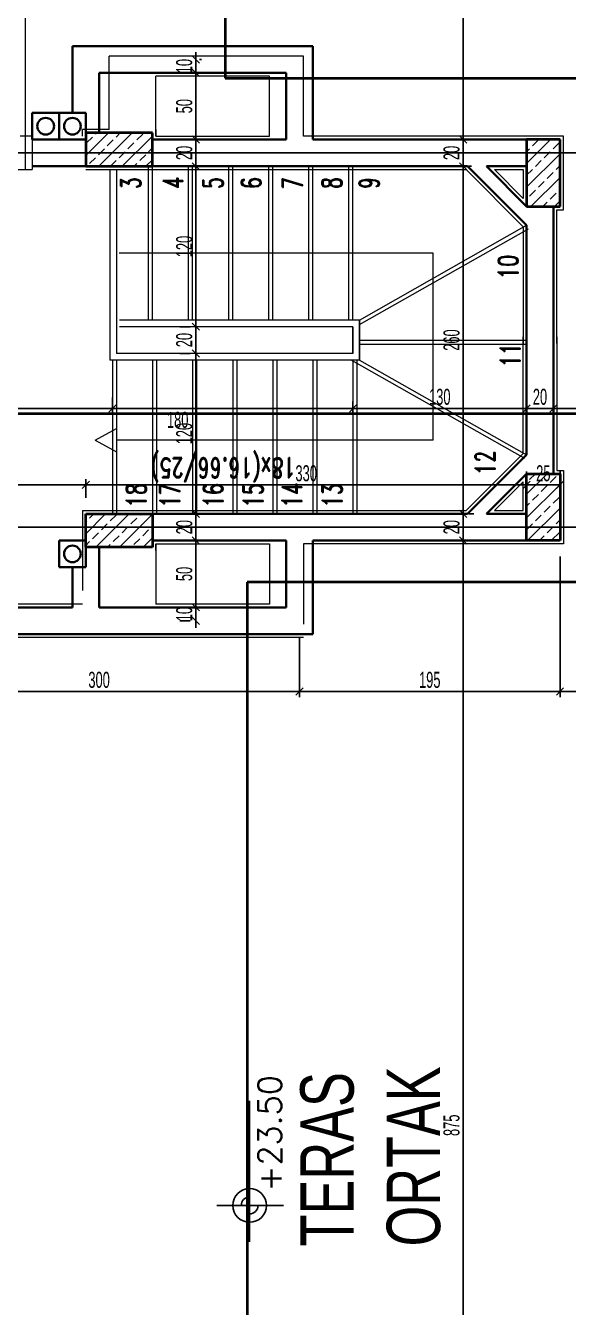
# Model space of a CAD drawing. Header units: inches. Extents: x -7543 to -822, y 102837 to 190349.
# Drawn here: x -831.0213 to -830.94, y 102836.8407 to 102837.0325 of the extents above; entities that cross this region are included whole.
import ezdxf
from ezdxf.enums import TextEntityAlignment as Align

# ---------------------------------------------------------------- set-up
doc = ezdxf.new("R2010")
doc.units = ezdxf.units.IN
doc.header["$MEASUREMENT"] = 0
for name, pattern in [('ACAD_ISO07W100', [3, 0, -3]), ('DASHDOTX2', [2, 1, -0.5, 0, -0.5]), ('DASHED', [19.049999999999997, 12.7, -6.35])]:
    doc.linetypes.add(name, pattern=pattern)
doc.layers.get('0').update_dxf_attribs({"lineweight": 25})
for name, color, linetype, lineweight in [('AKS', 1, 'Continuous', 25), ('ICOL', 55, 'Continuous', 25), ('KESİT', 7, 'Continuous', 40), ('KOLON', 2, 'Continuous', 40), ('SIVA', 150, 'Continuous', 15), ('TARAMA', 8, 'Continuous', 25), ('YAZI', 7, 'Continuous', 25)]:
    doc.layers.add(name, color=color, linetype=linetype, lineweight=lineweight)
for name, color, linetype, lineweight, true_color in [('DUVAR', 7, 'Continuous', 35, 0xfc4642), ('KAPI', 7, 'Continuous', 18, 0xffb360), ('MERDİVEN', 7, 'Continuous', 20, 0x16c244)]:
    doc.layers.add(name, color=color, linetype=linetype, lineweight=lineweight, true_color=true_color)
doc.styles.add('arıal', font='arial.ttf', dxfattribs={"width": 0.7})
doc.styles.add('OLCU', font='tromand.shx', dxfattribs={"width": 0.6, "height": 12})
doc.styles.add('st1', font='romandtw.shx', dxfattribs={"width": 0.7, "height": 40})
doc.styles.add('ÖLÇÜ', font='simplex.shx')

# ---------------------------------------------------------------- blocks, each defined once
blk = doc.blocks.new('_Oblique')
at = {"color": 0, "linetype": 'ByBlock', "lineweight": -2}
blk.add_line((-0.5, -0.5), (0.5, 0.5), dxfattribs=at)

msp = doc.modelspace()

# ---------------------------------------------------------------- linework, layer by layer
at = {"layer": 'AKS', "linetype": 'DASHDOTX2', "ltscale": 10}
for p, q in [((-831.1795817778723, 102837.0134307916), (-830.808977983002, 102837.0134307916)), ((-831.1795817778723, 102836.9574307916), (-830.808977983002, 102836.9574307916))]:
    msp.add_line(p, q, dxfattribs=at)
at = {"layer": 'DUVAR'}
for p, q in [((-831.0142945319562, 102837.0294307916), (-830.9782945319562, 102837.0294307916)), ((-831.0142945319562, 102837.0194307916), (-831.0142945319562, 102837.0294307916)), ((-830.9782945319562, 102837.0294307916), (-830.9782945319562, 102837.0154307916)), ((-831.0102945319562, 102837.0254307916), (-830.9822945319562, 102837.0254307916)), ((-831.0102945319562, 102837.0164307916), (-831.0102945319562, 102837.0254307916)), ((-830.9822945319562, 102837.0254307916), (-830.9822945319562, 102837.0154307916)), ((-831.0202945319556, 102837.0194307916), (-831.0202945319556, 102837.0154307916)), ((-831.0202945319556, 102837.0154307916), (-831.0202945319556, 102837.0194307916)), ((-831.0202945319556, 102837.0194307916), (-831.0162945319556, 102837.0194307916)), ((-831.0162945319556, 102837.0194307916), (-831.0162945319556, 102837.0154307916)), ((-831.0162945319556, 102837.0154307916), (-831.0162945319556, 102837.0194307916)), ((-831.0162945319556, 102837.0194307916), (-831.0122945319556, 102837.0194307916)), ((-831.0122945319556, 102837.0194307916), (-831.0122945319556, 102837.0154307916)), ((-831.0162945319556, 102837.0154307916), (-831.0202945319556, 102837.0154307916)), ((-831.0122945319556, 102837.0154307916), (-831.0162945319556, 102837.0154307916)), ((-830.9822945319562, 102837.0154307916), (-831.0022945319563, 102837.0154307916)), ((-830.9782945319562, 102837.0154307916), (-830.9442945319562, 102837.0154307916)), ((-831.0122945319563, 102837.0114307916), (-831.0202945319556, 102837.0114307916)), ((-830.955122959081, 102837.0114307916), (-831.0022945319563, 102837.0114307916)), ((-830.9462945319563, 102837.0026023645), (-830.955122959081, 102837.0114307916)), ((-830.9522945319562, 102837.0114307916), (-830.9462945319563, 102837.0114307916)), ((-830.9462945319563, 102837.0054307916), (-830.9522945319561, 102837.0114307916)), ((-830.9462945319563, 102837.0054307916), (-830.9462945319563, 102837.0114307916)), ((-830.9422945319562, 102836.9854307916), (-830.9422945319562, 102837.0054307916)), ((-830.9462945319563, 102836.9854307916), (-830.9462945319563, 102837.0026023645)), ((-830.9462945319563, 102836.9854307916), (-830.9462945319563, 102836.9682592187)), ((-830.9422945319562, 102836.9854307916), (-830.9422945319562, 102836.9654307916)), ((-830.9462945319563, 102836.9682592187), (-830.955122959081, 102836.9594307916)), ((-830.9462945319563, 102836.9654307916), (-830.9522945319561, 102836.9594307916)), ((-830.9462945319563, 102836.9654307916), (-830.9462945319563, 102836.9594307916)), ((-831.0022945319563, 102836.9594307916), (-830.955122959081, 102836.9594307916)), ((-830.9522945319562, 102836.9594307916), (-830.9462945319563, 102836.9594307916)), ((-831.0162945319556, 102836.9554307916), (-831.0162945319556, 102836.9514307916)), ((-831.0122945319556, 102836.9554307916), (-831.0162945319556, 102836.9554307916)), ((-831.0122945319556, 102836.9514307916), (-831.0122945319556, 102836.9554307916)), ((-831.0022945319563, 102836.9554307916), (-830.9842945319563, 102836.9554307916)), ((-830.9822945319562, 102836.9554307916), (-831.0022945319563, 102836.9554307916)), ((-830.9822945319562, 102836.9454307916), (-830.9822945319562, 102836.9554307916)), ((-830.9782945319562, 102836.9554307916), (-830.9442945319562, 102836.9554307916)), ((-830.9782945319562, 102836.9414307916), (-830.9782945319562, 102836.9554307916)), ((-831.0102945319562, 102836.9544307916), (-831.0102945319562, 102836.9454307916)), ((-831.0162945319556, 102836.9514307916), (-831.0122945319556, 102836.9514307916)), ((-831.0142945319562, 102836.9514307916), (-831.0142945319562, 102836.9454307916)), ((-831.0142945319562, 102836.9454307916), (-831.0402945319562, 102836.9454307916)), ((-831.0102945319562, 102836.9454307916), (-830.9822945319562, 102836.9454307916)), ((-831.0082945319563, 102836.9414307916), (-831.0402945319562, 102836.9414307916)), ((-831.0142945319562, 102836.9414307916), (-830.9782945319562, 102836.9414307916))]:
    msp.add_line(p, q, dxfattribs=at)
for centre in [(-831.0182945319557, 102837.0174307916), (-831.0142945319557, 102837.0174307916), (-831.0142945319557, 102836.9534307916)]:
    msp.add_circle(centre, 0.00125, dxfattribs=at)
at = {"layer": 'ICOL'}
for p, q in [((-830.9558017215878, 102837.0154307916), (-830.9558017215878, 102837.1904307916)), ((-830.9958142905856, 102837.0274307916), (-830.9958142905856, 102837.0285107916)), ((-830.9958142905856, 102837.0274307916), (-830.9958142905856, 102837.0254307916)), ((-830.9958142905856, 102837.0254307916), (-830.9958142905856, 102837.0154307916)), ((-830.9958142905856, 102837.0254307916), (-830.9958142905856, 102837.0243507916)), ((-830.9958142905856, 102837.0154307916), (-830.9958142905856, 102837.0114307916)), ((-830.9558017215878, 102837.0154307916), (-830.9558017215878, 102837.0114307916)), ((-830.9958142905856, 102837.0114307916), (-830.9958142905856, 102836.9874307916)), ((-830.9558017215878, 102837.0114307916), (-830.9558017215878, 102836.9594307916)), ((-830.9958142905856, 102836.9874307916), (-830.9958142905856, 102836.9834307916)), ((-830.9958142905856, 102836.9834307916), (-830.9958142905856, 102836.9594307916)), ((-831.0082945319563, 102836.9752023074), (-831.0402945319562, 102836.9752023074)), ((-830.9722945319562, 102836.9752023074), (-831.0082945319563, 102836.9752023074)), ((-830.9462945319563, 102836.9752023074), (-830.9722945319562, 102836.9752023074)), ((-830.9422945319562, 102836.9752023074), (-830.9462945319563, 102836.9752023074)), ((-830.9422945319562, 102836.9752023074), (-830.8562945319562, 102836.9752023074)), ((-831.0122945319563, 102836.9637546311), (-831.0402945319562, 102836.9637546311)), ((-830.9462945319563, 102836.9637546311), (-831.0122945319563, 102836.9637546311)), ((-830.9412945319563, 102836.9637546311), (-830.9462945319563, 102836.9637546311)), ((-830.9958142905856, 102836.9594307916), (-830.9958142905856, 102836.9554307916)), ((-830.9558017215878, 102836.9594307916), (-830.9558017215878, 102836.9554307916)), ((-830.9958142905856, 102836.9554307916), (-830.9958142905856, 102836.9454307916)), ((-830.9558017215878, 102836.9554307916), (-830.9558017215878, 102836.7804307916)), ((-830.9958142905856, 102836.9454307916), (-830.9958142905856, 102836.9465107916)), ((-830.9958142905856, 102836.9454307916), (-830.9958142905856, 102836.9434307916)), ((-830.9958142905856, 102836.9434307916), (-830.9958142905856, 102836.9423507916)), ((-831.0402945319562, 102836.9328432102), (-830.9802945319562, 102836.9328432102)), ((-830.9802945319562, 102836.9328432102), (-830.9412945319563, 102836.9328432102)), ((-830.9412945319563, 102836.9328432102), (-830.8562945319562, 102836.9328432102)), ((-830.9877645341365, 102836.8505041444), (-830.9877645341365, 102836.8715688492)), ((-830.982670604804, 102836.8559294452), (-830.9926742212334, 102836.8559294452))]:
    msp.add_line(p, q, dxfattribs=at)
at = {"layer": 'ICOL', "color": 53}
for p, q in [((-830.995244483797, 102837.0274307916), (-830.9949742905856, 102837.0274307916)), ((-830.995244483797, 102837.0254307916), (-830.9949742905856, 102837.0254307916)), ((-830.995244483797, 102837.0254307916), (-830.9949742905856, 102837.0254307916)), ((-830.9982142905856, 102837.0154307916), (-830.9966542905855, 102837.0154307916)), ((-830.9982142905856, 102837.0154307916), (-830.9966542905855, 102837.0154307916)), ((-830.9545688847189, 102837.0154307916), (-830.9549617215878, 102837.0154307916)), ((-830.9545688847189, 102837.0154307916), (-830.9549617215878, 102837.0154307916)), ((-830.9938945319562, 102837.0114307916), (-830.9949742905856, 102837.0114307916)), ((-830.9938945319562, 102837.0114307916), (-830.9949742905856, 102837.0114307916)), ((-830.9545688847189, 102837.0114307916), (-830.9549617215878, 102837.0114307916)), ((-830.9545688847189, 102837.0114307916), (-830.9549617215878, 102837.0114307916)), ((-830.9982142905856, 102836.9874307916), (-830.9966542905855, 102836.9874307916)), ((-830.9982142905856, 102836.9874307916), (-830.9966542905855, 102836.9874307916)), ((-830.9982142905856, 102836.9834307916), (-830.9966542905855, 102836.9834307916)), ((-830.9982142905856, 102836.9834307916), (-830.9966542905855, 102836.9834307916)), ((-831.0082945319563, 102836.9768438341), (-831.0082945319563, 102836.9743623074)), ((-831.0082945319563, 102836.9768438341), (-831.0082945319563, 102836.9743623074)), ((-830.9722945319562, 102836.9762254051), (-830.9722945319562, 102836.9743623074)), ((-830.9722945319562, 102836.9762254051), (-830.9722945319562, 102836.9743623074)), ((-830.9462945319563, 102836.9759164218), (-830.9462945319563, 102836.9760423074)), ((-830.9462945319563, 102836.9759164218), (-830.9462945319563, 102836.9760423074)), ((-830.9422945319562, 102836.9759164218), (-830.9422945319562, 102836.9760423074)), ((-830.9422945319562, 102836.9759164218), (-830.9422945319562, 102836.9760423074)), ((-830.9462945319563, 102836.9657523489), (-830.9462945319563, 102836.964594631)), ((-830.9462945319563, 102836.9657523489), (-830.9462945319563, 102836.964594631)), ((-830.9412945319563, 102836.9657523489), (-830.9412945319563, 102836.964594631)), ((-831.0122945319563, 102836.9618307916), (-831.0122945319563, 102836.964594631)), ((-831.0122945319563, 102836.9618307916), (-831.0122945319563, 102836.964594631)), ((-830.9974138552003, 102836.9594307916), (-830.9966542905855, 102836.9594307916)), ((-830.9974138552003, 102836.9594307916), (-830.9966542905855, 102836.9594307916)), ((-830.9541792845979, 102836.9594307916), (-830.9549617215878, 102836.9594307916)), ((-830.9541792845979, 102836.9594307916), (-830.9549617215878, 102836.9594307916)), ((-830.9976043972358, 102836.9554307916), (-830.9966542905855, 102836.9554307916)), ((-830.9976043972358, 102836.9554307916), (-830.9966542905855, 102836.9554307916)), ((-830.9542773963353, 102836.9554307916), (-830.9549617215878, 102836.9554307916)), ((-830.9542773963353, 102836.9554307916), (-830.9549617215878, 102836.9554307916)), ((-830.9412945319563, 102836.9530307916), (-830.9412945319563, 102836.9320032102)), ((-830.9412945319563, 102836.9530307916), (-830.9412945319563, 102836.9320032102)), ((-830.9982142905855, 102836.9454307916), (-830.9966542905855, 102836.9454307916)), ((-830.9982142905855, 102836.9454307916), (-830.9966542905855, 102836.9454307916)), ((-830.9982142905856, 102836.9434307916), (-830.9966542905855, 102836.9434307916)), ((-830.9802945319562, 102836.9410307916), (-830.9802945319562, 102836.9320032102)), ((-830.9802945319562, 102836.9410307916), (-830.9802945319562, 102836.9320032102))]:
    msp.add_line(p, q, dxfattribs=at)
at = {"layer": 'ICOL'}
msp.add_circle((-830.9877645341365, 102836.8559294452), 0.002520000000000001, dxfattribs=at)
for radius, start, end in [(0.001259999999999492, 90.03112080399332, 180.0311206345704), (0.001260000000006403, 270, 0)]:
    msp.add_arc((-830.9877645341365, 102836.8559294452), radius, start, end, dxfattribs=at)
at = {"layer": 'KAPI'}
for p, q in [((-831.0212945319556, 102837.0159307916), (-831.0212945319556, 102837.0339307916)), ((-831.0212945319556, 102837.0159307916), (-831.0220945319556, 102837.0159307916)), ((-831.0212945319556, 102837.0109307916), (-831.0212945319556, 102837.0159307916)), ((-831.0202945319556, 102837.0159307916), (-831.0212945319556, 102837.0159307916)), ((-831.0202945319556, 102837.0159307916), (-831.0202945319556, 102837.0109307916)), ((-831.0392945319556, 102837.0109307916), (-831.0212945319556, 102837.0109307916)), ((-831.0212945319556, 102837.0109307916), (-831.0202945319556, 102837.0109307916))]:
    msp.add_line(p, q, dxfattribs=at)
at = {"layer": 'KESİT', "linetype": 'DASHED'}
for p, q in [((-830.9914157287008, 102837.2505928182), (-830.9914157287008, 102837.0246303916)), ((-830.9914157287008, 102837.0246303916), (-830.9344972006164, 102837.0246303916)), ((-831.1773123414392, 102836.9744292097), (-830.9298269494427, 102836.9744292097)), ((-830.9344972006164, 102836.9492071035), (-830.9881088536605, 102836.9492071035)), ((-830.9881088536605, 102836.9492071035), (-830.9881088536605, 102836.7221551643))]:
    msp.add_line(p, q, dxfattribs=at)
at = {"layer": 'KOLON'}
for p, q in [((-831.0122945319563, 102837.0164307916), (-831.0122945319563, 102837.0114307916)), ((-831.0022945319563, 102837.0164307916), (-831.0122945319563, 102837.0164307916)), ((-831.0122945319563, 102837.0164307916), (-831.0122945319563, 102837.0114307916)), ((-831.0022945319563, 102837.0164307916), (-831.0122945319563, 102837.0164307916)), ((-831.0022945319563, 102837.0114307916), (-831.0022945319563, 102837.0164307916)), ((-831.0022945319563, 102837.0114307916), (-831.0022945319563, 102837.0164307916)), ((-830.9412945319563, 102837.0154307916), (-830.9462945319563, 102837.0154307916)), ((-830.9462945319563, 102837.0154307916), (-830.9462945319563, 102837.0054307916)), ((-830.9412945319563, 102837.0154307916), (-830.9462945319563, 102837.0154307916)), ((-830.9462945319563, 102837.0154307916), (-830.9462945319563, 102837.0054307916)), ((-830.9412945319563, 102837.0054307916), (-830.9412945319563, 102837.0154307916)), ((-830.9412945319563, 102837.0054307916), (-830.9412945319563, 102837.0154307916)), ((-831.0122945319563, 102837.0114307916), (-831.0022945319563, 102837.0114307916)), ((-831.0122945319563, 102837.0114307916), (-831.0022945319563, 102837.0114307916)), ((-830.9462945319563, 102837.0054307916), (-830.9412945319563, 102837.0054307916)), ((-830.9462945319563, 102837.0054307916), (-830.9412945319563, 102837.0054307916)), ((-830.9462945319563, 102836.9554307916), (-830.9462945319563, 102836.9654307916)), ((-830.9462945319563, 102836.9654307916), (-830.9412945319563, 102836.9654307916)), ((-830.9462945319563, 102836.9554307916), (-830.9462945319563, 102836.9654307916)), ((-830.9462945319563, 102836.9654307916), (-830.9412945319563, 102836.9654307916)), ((-830.9412945319563, 102836.9654307916), (-830.9412945319563, 102836.9554307916)), ((-830.9412945319563, 102836.9654307916), (-830.9412945319563, 102836.9554307916)), ((-831.0122945319563, 102836.9544307916), (-831.0122945319563, 102836.9594307916)), ((-831.0122945319563, 102836.9594307916), (-831.0022945319563, 102836.9594307916)), ((-831.0122945319563, 102836.9544307916), (-831.0122945319563, 102836.9594307916)), ((-831.0122945319563, 102836.9594307916), (-831.0022945319563, 102836.9594307916)), ((-831.0022945319563, 102836.9594307916), (-831.0022945319563, 102836.9544307916)), ((-831.0022945319563, 102836.9594307916), (-831.0022945319563, 102836.9544307916)), ((-830.9412945319563, 102836.9554307916), (-830.9462945319563, 102836.9554307916)), ((-830.9412945319563, 102836.9554307916), (-830.9462945319563, 102836.9554307916)), ((-831.0022945319563, 102836.9544307916), (-831.0122945319563, 102836.9544307916)), ((-831.0022945319563, 102836.9544307916), (-831.0122945319563, 102836.9544307916))]:
    msp.add_line(p, q, dxfattribs=at)
at = {"layer": 'MERDİVEN'}
for p, q in [((-831.0086945319563, 102837.0109307916), (-831.0086945319563, 102836.9824307916)), ((-831.0076945319562, 102837.0109307916), (-831.0076945319562, 102836.9834307916)), ((-831.0028945319563, 102836.9884307916), (-831.0028945319563, 102837.0114307916)), ((-830.9968945319563, 102836.9884307916), (-830.9968945319563, 102837.0114307916)), ((-830.9908945319562, 102836.9884307916), (-830.9908945319562, 102837.0114307916)), ((-830.9848945319562, 102836.9884307916), (-830.9848945319562, 102837.0114307916)), ((-830.9788945319563, 102836.9884307916), (-830.9788945319563, 102837.0114307916)), ((-830.9728945319562, 102836.9884307916), (-830.9728945319562, 102837.0114307916)), ((-830.9712945319562, 102836.9884307916), (-830.9462945319563, 102837.0026023645)), ((-830.9602945319563, 102836.9984307916), (-831.0072734035306, 102836.9984307916)), ((-830.9602945319563, 102836.9704307916), (-830.9602945319563, 102836.9984307916)), ((-830.9722945319562, 102836.9884307916), (-831.0072600753506, 102836.9884307916)), ((-830.9722945319562, 102836.9884307916), (-831.0072600753506, 102836.9884307916)), ((-830.9712945319562, 102836.9884307916), (-831.0072537125811, 102836.9884307916)), ((-830.9712945319562, 102836.9824307916), (-830.9712945319562, 102836.9884307916)), ((-830.9712945319562, 102836.9884307916), (-830.9712945319562, 102836.9824307916)), ((-830.9712945319562, 102836.9884307916), (-830.9712945319562, 102836.9824307916)), ((-830.9712945319562, 102836.9824307916), (-830.9712945319562, 102836.9884307916)), ((-830.9732945319563, 102836.9874307916), (-831.0072600753506, 102836.9874307916)), ((-830.9732945319563, 102836.9874307916), (-831.0072600753506, 102836.9874307916)), ((-830.9732945319563, 102836.9874307916), (-831.0072600753506, 102836.9874307916)), ((-830.9722945319562, 102836.9874307916), (-831.0072600753506, 102836.9874307916)), ((-830.9722945319562, 102836.9834307916), (-830.9722945319562, 102836.9874307916)), ((-830.9722945319562, 102836.9874307916), (-830.9722945319562, 102836.9834307916)), ((-830.9722945319562, 102836.9874307916), (-830.9722945319562, 102836.9834307916)), ((-830.9722945319562, 102836.9834307916), (-830.9722945319562, 102836.9874307916)), ((-830.9712945319562, 102836.9854307916), (-830.9462945319563, 102836.9854307916)), ((-830.9722945319562, 102836.9824307916), (-831.0086945319563, 102836.9824307916)), ((-830.9722945319562, 102836.9824307916), (-831.0086945319563, 102836.9824307916)), ((-830.9722945319562, 102836.9824307916), (-831.0086945319563, 102836.9824307916)), ((-830.9712945319562, 102836.9824307916), (-831.0086945319563, 102836.9824307916)), ((-830.9732945319563, 102836.9834307916), (-831.0076945319562, 102836.9834307916)), ((-830.9732945319563, 102836.9834307916), (-831.0076945319562, 102836.9834307916)), ((-830.9732945319563, 102836.9834307916), (-831.0076945319562, 102836.9834307916)), ((-830.9722945319562, 102836.9834307916), (-831.0076945319562, 102836.9834307916)), ((-831.0076945319562, 102836.9824307916), (-831.0076945319562, 102836.9594307916)), ((-831.0016945319562, 102836.9824307916), (-831.0016945319562, 102836.9594307916)), ((-830.9956945319562, 102836.9824307916), (-830.9956945319562, 102836.9594307916)), ((-830.9896945319563, 102836.9824307916), (-830.9896945319563, 102836.9594307916)), ((-830.9836945319562, 102836.9824307916), (-830.9836945319562, 102836.9594307916)), ((-830.9776945319562, 102836.9824307916), (-830.9776945319562, 102836.9594307916)), ((-830.9716945319562, 102836.9824307916), (-830.9716945319562, 102836.9594307916)), ((-830.9712945319562, 102836.9824307916), (-830.9462945319563, 102836.9682592187)), ((-831.0108916503208, 102836.9704307916), (-831.0076945319562, 102836.9721773468)), ((-831.0108916503208, 102836.9704307916), (-831.0076945319562, 102836.9686842363)), ((-831.0108916503208, 102836.9704307916), (-831.0076945319562, 102836.9686842363)), ((-830.9602945319563, 102836.9704307916), (-831.0076945319562, 102836.9704307916))]:
    msp.add_line(p, q, dxfattribs=at)
at = {"layer": 'MERDİVEN', "linetype": 'ACAD_ISO07W100'}
for p, q in [((-831.0022945319563, 102836.9884307916), (-831.0022945319563, 102837.0114307916)), ((-830.9962945319562, 102836.9884307916), (-830.9962945319562, 102837.0114307916)), ((-830.9902945319562, 102836.9884307916), (-830.9902945319562, 102837.0114307916)), ((-830.9842945319563, 102836.9884307916), (-830.9842945319563, 102837.0114307916)), ((-830.9782945319562, 102836.9884307916), (-830.9782945319562, 102837.0114307916)), ((-830.9722945319562, 102836.9884307916), (-830.9722945319562, 102837.0114307916)), ((-830.9712945319562, 102836.9877410959), (-830.9459986468788, 102837.0020803951)), ((-830.9712945319562, 102836.9848307916), (-830.9462945319563, 102836.9848307916)), ((-831.0082945319563, 102836.9824307916), (-831.0082945319563, 102836.9594307916)), ((-831.0022945319563, 102836.9824307916), (-831.0022945319563, 102836.9594307916)), ((-830.9962945319562, 102836.9824307916), (-830.9962945319562, 102836.9594307916)), ((-830.9902945319562, 102836.9824307916), (-830.9902945319562, 102836.9594307916)), ((-830.9842945319563, 102836.9824307916), (-830.9842945319563, 102836.9594307916)), ((-830.9782945319562, 102836.9824307916), (-830.9782945319562, 102836.9594307916)), ((-830.9725112205542, 102836.9824307916), (-830.9465904170336, 102836.9677372493)), ((-830.9722945319562, 102836.9824307916), (-830.9722945319562, 102836.9594307916))]:
    msp.add_line(p, q, dxfattribs=at)
at = {"layer": 'SIVA'}
for p, q in [((-830.9796945319563, 102837.0279307916), (-831.0087945319563, 102837.0279307916)), ((-831.0087945319563, 102837.0169307916), (-831.0087945319563, 102837.0279307916)), ((-830.9796945319563, 102837.0159307916), (-830.9796945319563, 102837.0279307916)), ((-830.9847945319563, 102837.0249307916), (-831.0017945319562, 102837.0249307916)), ((-831.0017945319562, 102837.0169307916), (-831.0017945319562, 102837.0249307916)), ((-830.9847945319563, 102837.0159307916), (-830.9847945319563, 102837.0249307916)), ((-831.0087945319563, 102837.0169307916), (-831.0127945319563, 102837.0169307916)), ((-831.0127945319563, 102837.0159307916), (-831.0127945319563, 102837.0169307916)), ((-831.0017945319562, 102837.0159307916), (-831.0017945319562, 102837.0169307916)), ((-831.0017945319562, 102837.0169307916), (-831.0017945319562, 102837.0159307916)), ((-831.0017945319562, 102837.0159307916), (-830.9847945319563, 102837.0159307916)), ((-830.9457945319563, 102837.0159307916), (-830.9796945319563, 102837.0159307916)), ((-830.9407945319563, 102837.0159307916), (-830.9467945319562, 102837.0159307916)), ((-830.9407945319563, 102837.0049307916), (-830.9407945319563, 102837.0159307916)), ((-831.0122945319563, 102837.0109307916), (-830.9553300658622, 102837.0109307916)), ((-830.9467945319562, 102837.0023952577), (-830.955330065863, 102837.0109307916)), ((-830.951087425175, 102837.0109307916), (-830.9467945319562, 102837.0109307916)), ((-830.9467945319562, 102837.0066378984), (-830.9510874251749, 102837.0109307916)), ((-830.9467945319562, 102837.0109307916), (-830.9467945319562, 102837.0066378984)), ((-830.9417945319562, 102836.9849307916), (-830.9417945319562, 102837.0049307916)), ((-830.9417945319562, 102837.0049307916), (-830.9407945319563, 102837.0049307916)), ((-830.9467945319562, 102837.0023952577), (-830.9467945319562, 102836.9849307916)), ((-830.9467945319562, 102836.9684663255), (-830.9467945319562, 102836.9859307916)), ((-830.9417945319562, 102836.9859307916), (-830.9417945319562, 102836.9659307916)), ((-830.9467945319562, 102836.9684663255), (-830.955330065863, 102836.9599307916)), ((-830.9417945319562, 102836.9659307916), (-830.9407945319563, 102836.9659307916)), ((-830.9407945319563, 102836.9659307916), (-830.9407945319563, 102836.9549307916)), ((-830.9467945319562, 102836.9642236848), (-830.9510874251749, 102836.9599307916)), ((-830.9467945319562, 102836.9599307916), (-830.9467945319562, 102836.9642236848)), ((-831.0127945319563, 102836.9599307916), (-831.0017945319562, 102836.9599307916)), ((-831.0127945319563, 102836.9599307916), (-831.0127945319563, 102836.9539307916)), ((-831.0027945319562, 102836.9599307916), (-830.9553300658622, 102836.9599307916)), ((-830.951087425175, 102836.9599307916), (-830.9467945319562, 102836.9599307916)), ((-831.0127945319563, 102836.9539307916), (-831.0127945319563, 102836.9479307916)), ((-831.0017945319562, 102836.9549307916), (-830.9847945319563, 102836.9549307916)), ((-831.0017945319562, 102836.9549307916), (-831.0017945319562, 102836.9539307916)), ((-831.0017945319562, 102836.9539307916), (-831.0017945319562, 102836.9549307916)), ((-831.0017945319562, 102836.9539307916), (-831.0017945319562, 102836.9459307916)), ((-830.9847945319563, 102836.9549307916), (-830.9847945319563, 102836.9459307916)), ((-830.9457945319563, 102836.9549307916), (-830.9796945319563, 102836.9549307916)), ((-830.9796945319563, 102836.9549307916), (-830.9796945319563, 102836.9429307916)), ((-830.9407945319563, 102836.9549307916), (-830.9467945319562, 102836.9549307916)), ((-831.0127945319563, 102836.9459307916), (-831.0397945319562, 102836.9459307916)), ((-830.9847945319563, 102836.9459307916), (-831.0017945319562, 102836.9459307916)), ((-830.9796945319563, 102836.9409307916), (-831.0397945319562, 102836.9409307916))]:
    msp.add_line(p, q, dxfattribs=at)
at = {"layer": 'TARAMA'}
for p, q in [((-831.0122945319563, 102837.0130251995), (-831.0088889398551, 102837.0164307916)), ((-831.0121580218582, 102837.0149294765), (-831.0112741383817, 102837.01581336)), ((-831.0108321966435, 102837.0162553017), (-831.010656706805, 102837.0164307916)), ((-831.0103534059491, 102837.0114307916), (-831.0053534059491, 102837.0164307916)), ((-831.0090644296905, 102837.0144875348), (-831.008180546214, 102837.0153714183)), ((-831.0077386044758, 102837.01581336), (-831.0071211728991, 102837.0164307916)), ((-831.0068178720431, 102837.0114307916), (-831.0022945319563, 102837.0159541317)), ((-831.0059708375228, 102837.0140455931), (-831.0050869540463, 102837.0149294765)), ((-831.0046450123081, 102837.0153714183), (-831.0037611288316, 102837.0162553017)), ((-830.9462945319563, 102837.0153855892), (-830.9462493295482, 102837.0154307916)), ((-830.9462945319563, 102837.0118500553), (-830.9427137956422, 102837.0154307916)), ((-830.9454248193837, 102837.0144875348), (-830.9445409359072, 102837.0153714183)), ((-830.9423312272161, 102837.0140455931), (-830.9414473437396, 102837.0149294765)), ((-831.0103902549052, 102837.0131617096), (-831.0095063714288, 102837.0140455931)), ((-831.0072966627375, 102837.0127197678), (-831.006412779261, 102837.0136036513)), ((-831.0042030705698, 102837.0122778261), (-831.0033191870933, 102837.0131617096)), ((-831.0028772453551, 102837.0136036513), (-831.0022945319563, 102837.0141863647)), ((-830.9462945319563, 102837.0136178222), (-830.9458667611219, 102837.0140455931)), ((-830.9462945319563, 102837.0083145214), (-830.9412945319563, 102837.0133145214)), ((-830.9436570524308, 102837.0127197678), (-830.9427731689543, 102837.0136036513)), ((-831.01171608012, 102837.0118358844), (-831.0108321966435, 102837.0127197678)), ((-831.0085856389932, 102837.0114307916), (-831.0077386044758, 102837.0122778261)), ((-831.0050501050872, 102837.0114307916), (-831.0046450123081, 102837.0118358844)), ((-831.0032823381372, 102837.0114307916), (-831.0022945319563, 102837.0124185978)), ((-830.9462945319563, 102837.0100822883), (-830.9454248193837, 102837.0109520009)), ((-830.9449828776454, 102837.0113939426), (-830.9440989941689, 102837.0122778261)), ((-830.9418892854778, 102837.0109520009), (-830.9412945319563, 102837.0115467544)), ((-830.9456427278304, 102837.0054307916), (-830.9412945319563, 102837.0097789875)), ((-830.9445409359072, 102837.0083003505), (-830.9436570524308, 102837.0091842339)), ((-830.9432151106926, 102837.0096261757), (-830.9423312272161, 102837.0105100591)), ((-830.9458667611219, 102837.0069745252), (-830.9449828776454, 102837.0078584087)), ((-830.9427731689543, 102837.0065325835), (-830.9418892854778, 102837.007416467)), ((-830.9414473437396, 102837.0078584087), (-830.9412945319563, 102837.0080112205)), ((-830.9438749608745, 102837.0054307916), (-830.9432151106926, 102837.0060906418)), ((-830.9421071939245, 102837.0054307916), (-830.9412945319563, 102837.0062434536)), ((-830.9462945319563, 102836.9623525806), (-830.9432163209592, 102836.9654307916)), ((-830.9458667611219, 102836.9645481184), (-830.9449840879092, 102836.9654307916)), ((-830.9427731689543, 102836.9641061766), (-830.9418892854778, 102836.9649900601)), ((-830.9462945319563, 102836.9588170467), (-830.9412945319563, 102836.9638170467)), ((-830.944098994169, 102836.9627803514), (-830.9432151106926, 102836.9636642349)), ((-830.9462945319563, 102836.9605848136), (-830.9458667611219, 102836.9610125845)), ((-830.9454248193837, 102836.9614545262), (-830.9445409359072, 102836.9623384097)), ((-830.9423312272161, 102836.9610125845), (-830.9414473437396, 102836.9618964679)), ((-831.0122945319563, 102836.956456657), (-831.00932039736, 102836.9594307916)), ((-831.01171608012, 102836.9588028758), (-831.0110881643101, 102836.9594307916)), ((-831.0107848634541, 102836.9544307916), (-831.0057848634542, 102836.9594307916)), ((-831.0086224879523, 102836.958360934), (-831.0077386044758, 102836.9592448175)), ((-831.0072493295482, 102836.9544307916), (-831.0022945319563, 102836.9593855892)), ((-831.0042030705698, 102836.9592448175), (-831.0040170964983, 102836.9594307916)), ((-830.9461452531474, 102836.9554307916), (-830.9412945319563, 102836.9602815128)), ((-830.9449828776454, 102836.958360934), (-830.9440989941689, 102836.9592448175)), ((-830.9436570524308, 102836.9596867592), (-830.9427731689543, 102836.9605706427)), ((-831.0122945319563, 102836.9582244239), (-831.0121580218582, 102836.958360934)), ((-831.009948313167, 102836.9570351088), (-831.0090644296905, 102836.9579189923)), ((-831.0068547209993, 102836.9565931671), (-831.0059708375228, 102836.9574770506)), ((-831.0055288957846, 102836.9579189923), (-831.0046450123081, 102836.9588028758)), ((-831.0024353036168, 102836.9574770506), (-831.0022945319562, 102836.9576178222)), ((-830.9462945319563, 102836.9570492797), (-830.9454248193837, 102836.9579189923)), ((-830.9432151106926, 102836.9565931671), (-830.9423312272161, 102836.9574770506)), ((-830.9418892854778, 102836.9579189923), (-830.9412945319563, 102836.9585137458)), ((-831.0122945319563, 102836.95468889), (-831.01171608012, 102836.9552673419)), ((-831.0112741383817, 102836.9557092836), (-831.0103902549052, 102836.9565931671)), ((-831.008180546214, 102836.9552673419), (-831.0072966627375, 102836.9561512253)), ((-831.0050869540463, 102836.9548254001), (-831.0042030705698, 102836.9557092836)), ((-831.0037611288316, 102836.9561512253), (-831.0028772453551, 102836.9570351088)), ((-831.0037137956423, 102836.9544307916), (-831.0022945319562, 102836.9558500553)), ((-830.9443774861915, 102836.9554307916), (-830.9436570524308, 102836.9561512253)), ((-830.9426097192414, 102836.9554307916), (-830.9412945319563, 102836.9567459789)), ((-831.0090170964982, 102836.9544307916), (-831.0086224879523, 102836.9548254001))]:
    msp.add_line(p, q, dxfattribs=at)

# ---------------------------------------------------------------- block references
at = {"layer": 'ICOL'}
for p, xscale, yscale, zscale, rotation in [((-830.9958142905856, 102837.0274307916), 0.001080000001820736, 0.001080000001820736, 0.001080000001820736, 270), ((-830.9958142905856, 102837.0254307916), 0.001080000001820736, 0.001080000001820736, 0.001080000001820736, 90), ((-830.9958142905856, 102837.0254307916), 0.001080000001820736, 0.001080000001820736, 0.001080000001820736, 90), ((-830.9958142905856, 102837.0154307916), 0.001080000001820736, 0.001080000001820736, 0.001080000001820736, 90), ((-830.9958142905856, 102837.0154307916), 0.001080000001820736, 0.001080000001820736, 0.001080000001820736, 270), ((-830.9558017215878, 102837.0154307916), 0.001080000001820736, 0.001080000001820736, 0.001080000001820736, 270), ((-830.9558017215878, 102837.0154307916), 0.001080000001820736, 0.001080000001820736, 0.001080000001820736, 90), ((-830.9958142905856, 102837.0114307916), 0.001080000001820736, 0.001080000001820736, 0.001080000001820736, 90), ((-830.9958142905856, 102837.0114307916), 0.001080000001820736, 0.001080000001820736, 0.001080000001820736, 270), ((-830.9558017215878, 102837.0114307916), 0.001080000001820736, 0.001080000001820736, 0.001080000001820736, 90), ((-830.9558017215878, 102837.0114307916), 0.001080000001820736, 0.001080000001820736, 0.001080000001820736, 270), ((-830.9958142905856, 102836.9874307916), 0.001080000001820736, 0.001080000001820736, 0.001080000001820736, 90), ((-830.9958142905856, 102836.9874307916), 0.001080000001820736, 0.001080000001820736, 0.001080000001820736, 270), ((-830.9958142905856, 102836.9834307916), 0.001080000001820736, 0.001080000001820736, 0.001080000001820736, 90), ((-830.9958142905856, 102836.9834307916), 0.001080000001820736, 0.001080000001820736, 0.001080000001820736, 270), ((-831.0082945319563, 102836.9752023074), 0.001080000000001746, 0.001080000000001746, 0.001080000000001746, 180), ((-830.9722945319562, 102836.9752023074), 0.001080000000001746, 0.001080000000001746, 0.001080000000001746, 180), ((-830.9462945319563, 102836.9752023074), 0.001080000000001746, 0.001080000000001746, 0.001080000000001746, 180), ((-830.9422945319562, 102836.9752023074), 0.001080000000001746, 0.001080000000001746, 0.001080000000001746, 180), ((-831.0122945319563, 102836.9637546311), 0.001080000000001746, 0.001080000000001746, 0.001080000000001746, 180), ((-830.9462945319563, 102836.9637546311), 0.001080000000001746, 0.001080000000001746, 0.001080000000001746, 180), ((-830.9958142905856, 102836.9594307916), 0.001080000001820736, 0.001080000001820736, 0.001080000001820736, 90), ((-830.9958142905856, 102836.9594307916), 0.001080000001820736, 0.001080000001820736, 0.001080000001820736, 270), ((-830.9558017215878, 102836.9594307916), 0.001080000001820736, 0.001080000001820736, 0.001080000001820736, 90), ((-830.9558017215878, 102836.9594307916), 0.001080000001820736, 0.001080000001820736, 0.001080000001820736, 270), ((-830.9958142905856, 102836.9554307916), 0.001080000001820736, 0.001080000001820736, 0.001080000001820736, 90), ((-830.9958142905856, 102836.9554307916), 0.001080000001820736, 0.001080000001820736, 0.001080000001820736, 270), ((-830.9558017215878, 102836.9554307916), 0.001080000001820736, 0.001080000001820736, 0.001080000001820736, 90), ((-830.9558017215878, 102836.9554307916), 0.001080000001820736, 0.001080000001820736, 0.001080000001820736, 270), ((-830.9958142905856, 102836.9454307916), 0.001080000001820736, 0.001080000001820736, 0.001080000001820736, 270), ((-830.9958142905856, 102836.9454307916), 0.001080000001820736, 0.001080000001820736, 0.001080000001820736, 270), ((-830.9958142905856, 102836.9434307916), 0.001080000001820736, 0.001080000001820736, 0.001080000001820736, 90), ((-830.9802945319562, 102836.9328432102), 0.001080000000001746, 0.001080000000001746, 0.001080000000001746, 180), ((-830.9412945319563, 102836.9328432102), 0.001080000000001746, 0.001080000000001746, 0.001080000000001746, 180)]:
    msp.add_blockref('_Oblique', p, dxfattribs=dict(at, xscale=xscale, yscale=yscale, zscale=zscale, rotation=rotation))
at = {"layer": 'ICOL', "xscale": 0.001080000000001746, "yscale": 0.001080000000001746, "zscale": 0.001080000000001746}
for p in [(-831.0082945319563, 102836.9752023074), (-830.9722945319562, 102836.9752023074), (-830.9462945319563, 102836.9752023074), (-830.9422945319562, 102836.9752023074), (-831.0122945319563, 102836.9637546311), (-830.9462945319563, 102836.9637546311), (-830.9412945319563, 102836.9637546311), (-830.9802945319562, 102836.9328432102), (-830.9412945319563, 102836.9328432102)]:
    msp.add_blockref('_Oblique', p, dxfattribs=at)

# ---------------------------------------------------------------- texts
at = {"layer": 'ICOL', "char_height": 0.0024, "attachment_point": 5, "rotation": 90, "style": 'OLCU'}
for s, insert in [('\\A1;10', (-830.9975422905856, 102837.0264307916)), ('\\A1;50', (-830.9975422905856, 102837.0204307916)), ('\\A1;20', (-830.9975422905856, 102837.0134307916)), ('\\A1;20', (-830.9575297215878, 102837.0134307916)), ('\\A1;120', (-830.9975422905856, 102836.9994307916)), ('\\A1;20', (-830.9975422905856, 102836.9854307916)), ('\\A1;260', (-830.9575297215878, 102836.9854307916)), ('\\A1;120', (-830.9975422905856, 102836.9714307916)), ('\\A1;20', (-830.9975422905856, 102836.9574307916)), ('\\A1;20', (-830.9575297215878, 102836.9574307916)), ('\\A1;50', (-830.9975422905856, 102836.9504307916)), ('\\A1;10', (-830.9975422905856, 102836.9444307916)), ('\\A1;875', (-830.9575297215878, 102836.8679307916))]:
    msp.add_mtext(s, dxfattribs=dict(at, insert=insert))
at = {"layer": 'ICOL', "char_height": 0.0024, "attachment_point": 5, "style": 'OLCU'}
for s, insert in [('\\A1;130', (-830.9592945319562, 102836.9769303074)), ('\\A1;20', (-830.9442945319562, 102836.9769303074)), ('\\A1;180', (-830.9985318390951, 102836.9734743074)), ('\\A1;330', (-830.9792945319563, 102836.9654826311)), ('\\A1;25', (-830.9437945319562, 102836.9654826311)), ('\\A1;300', (-831.0102945319562, 102836.9345712102)), ('\\A1;195', (-830.9607945319563, 102836.9345712102))]:
    msp.add_mtext(s, dxfattribs=dict(at, insert=insert))
at = {"layer": 'ICOL', "style": 'ÖLÇÜ'}
msp.add_attdef('+23.50', text='%%p0.00', height=0.003500000000000002, rotation=90, dxfattribs=at).set_placement((-830.9830002083174, 102836.8667119976), align=Align.CENTER)
at = {"layer": 'YAZI', "width": 0.7}
for s, height, rotation, style, p in [('3', 0.002999999999999999, 90, 'st1', (-831.0040583524253, 102837.0080309319)), ('4', 0.002999999999999999, 90, 'st1', (-830.9977392675978, 102837.0080309319)), ('5', 0.002999999999999999, 90, 'st1', (-830.9917413182109, 102837.0080309319)), ('6', 0.002999999999999999, 90, 'st1', (-830.9860124661235, 102837.0080309319)), ('7', 0.002999999999999999, 90, 'st1', (-830.9798645099048, 102837.0080309319)), ('8', 0.002999999999999999, 90, 'st1', (-830.9739647003719, 102837.0080309319)), ('9', 0.002999999999999999, 90, 'st1', (-830.9683639539309, 102837.0080309319)), ('10', 0.002999999999999999, 90, 'st1', (-830.947568448087, 102836.9945984108)), ('11', 0.002999999999999999, 90, 'st1', (-830.9472701848243, 102836.9814348097)), ('18x(16.66/25)', 0.002999999999999999, 180, 'st1', (-830.9808792856459, 102836.9678102732)), ('12', 0.002999999999999999, 90, 'st1', (-830.951010412935, 102836.9652799002)), ('18', 0.002999999999999999, 90, 'st1', (-831.0032315841013, 102836.9604316034)), ('17', 0.002999999999999999, 90, 'st1', (-830.9982280481869, 102836.9604316034)), ('16', 0.002999999999999999, 90, 'st1', (-830.9917133035672, 102836.9604316034)), ('15', 0.002999999999999999, 90, 'st1', (-830.9857363279818, 102836.9604316034)), ('14', 0.002999999999999999, 90, 'st1', (-830.9799400649399, 102836.9604316034)), ('13', 0.002999999999999999, 90, 'st1', (-830.9738988678093, 102836.9604316034)), ('ORTAK', 0.008000000000000004, 90, 'arıal', (-830.9592415748521, 102836.8498062031)), ('TERAS', 0.008000000000000004, 90, 'arıal', (-830.9721825413474, 102836.8498062031))]:
    msp.add_text(s, height=height, rotation=rotation, dxfattribs=dict(at, style=style)).set_placement(p)

doc.saveas('drawing.dxf')
